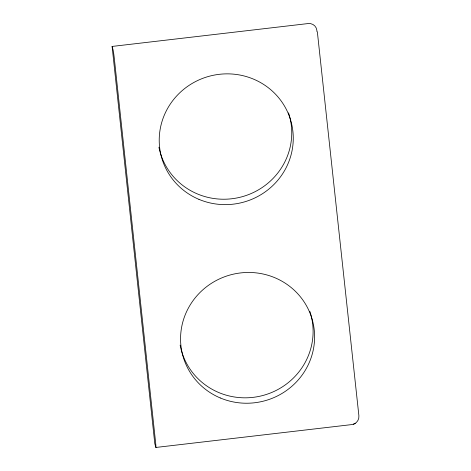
<?xml version="1.0" encoding="UTF-8"?>
<svg xmlns="http://www.w3.org/2000/svg" width="471" height="471" viewBox="0 0 471 471"><rect width="100%" height="100%" fill="white"/><g stroke="black" fill="none" stroke-linecap="round" stroke-linejoin="round"><path stroke-width="0.71" d="M155.913 447.45L351.978 424.565C356.176 424.118 359.344 419.979 358.896 415.805L317.36 31.934M353.374 424.259L355.287 423.388M112.104 46.435L113.111 50.038A7.901 0.3 83.3 0 1 114.435 59.481L155.489 441.409A7.901 0.3 83.3 0 1 155.807 447.244L154.8 443.641L112.104 46.435L308.169 23.55A7.901 7.677 -15.6 0 1 316.836 30.274L316.989 31.734M309.877 311.443A67.165 65.251 -15.6 0 1 268.37 393.774A67.165 65.251 -15.6 0 1 183.496 356.759M183.243 356.1A67.165 65.251 -15.6 0 1 180.146 345.131M288.529 112.846A67.165 65.251 -15.6 0 1 241.423 196.919A67.165 65.251 -15.6 0 1 158.927 147.229M220.304 397.966A67.165 65.251 -15.6 0 0 314.251 330.065A67.165 65.251 -15.6 0 0 208.217 285.508A67.165 65.251 -15.6 0 0 220.304 397.966M198.956 199.363A67.165 65.251 -15.6 0 0 292.903 131.462A67.165 65.251 -15.6 0 0 186.869 86.905A67.165 65.251 -15.6 0 0 198.956 199.363"/></g></svg>
